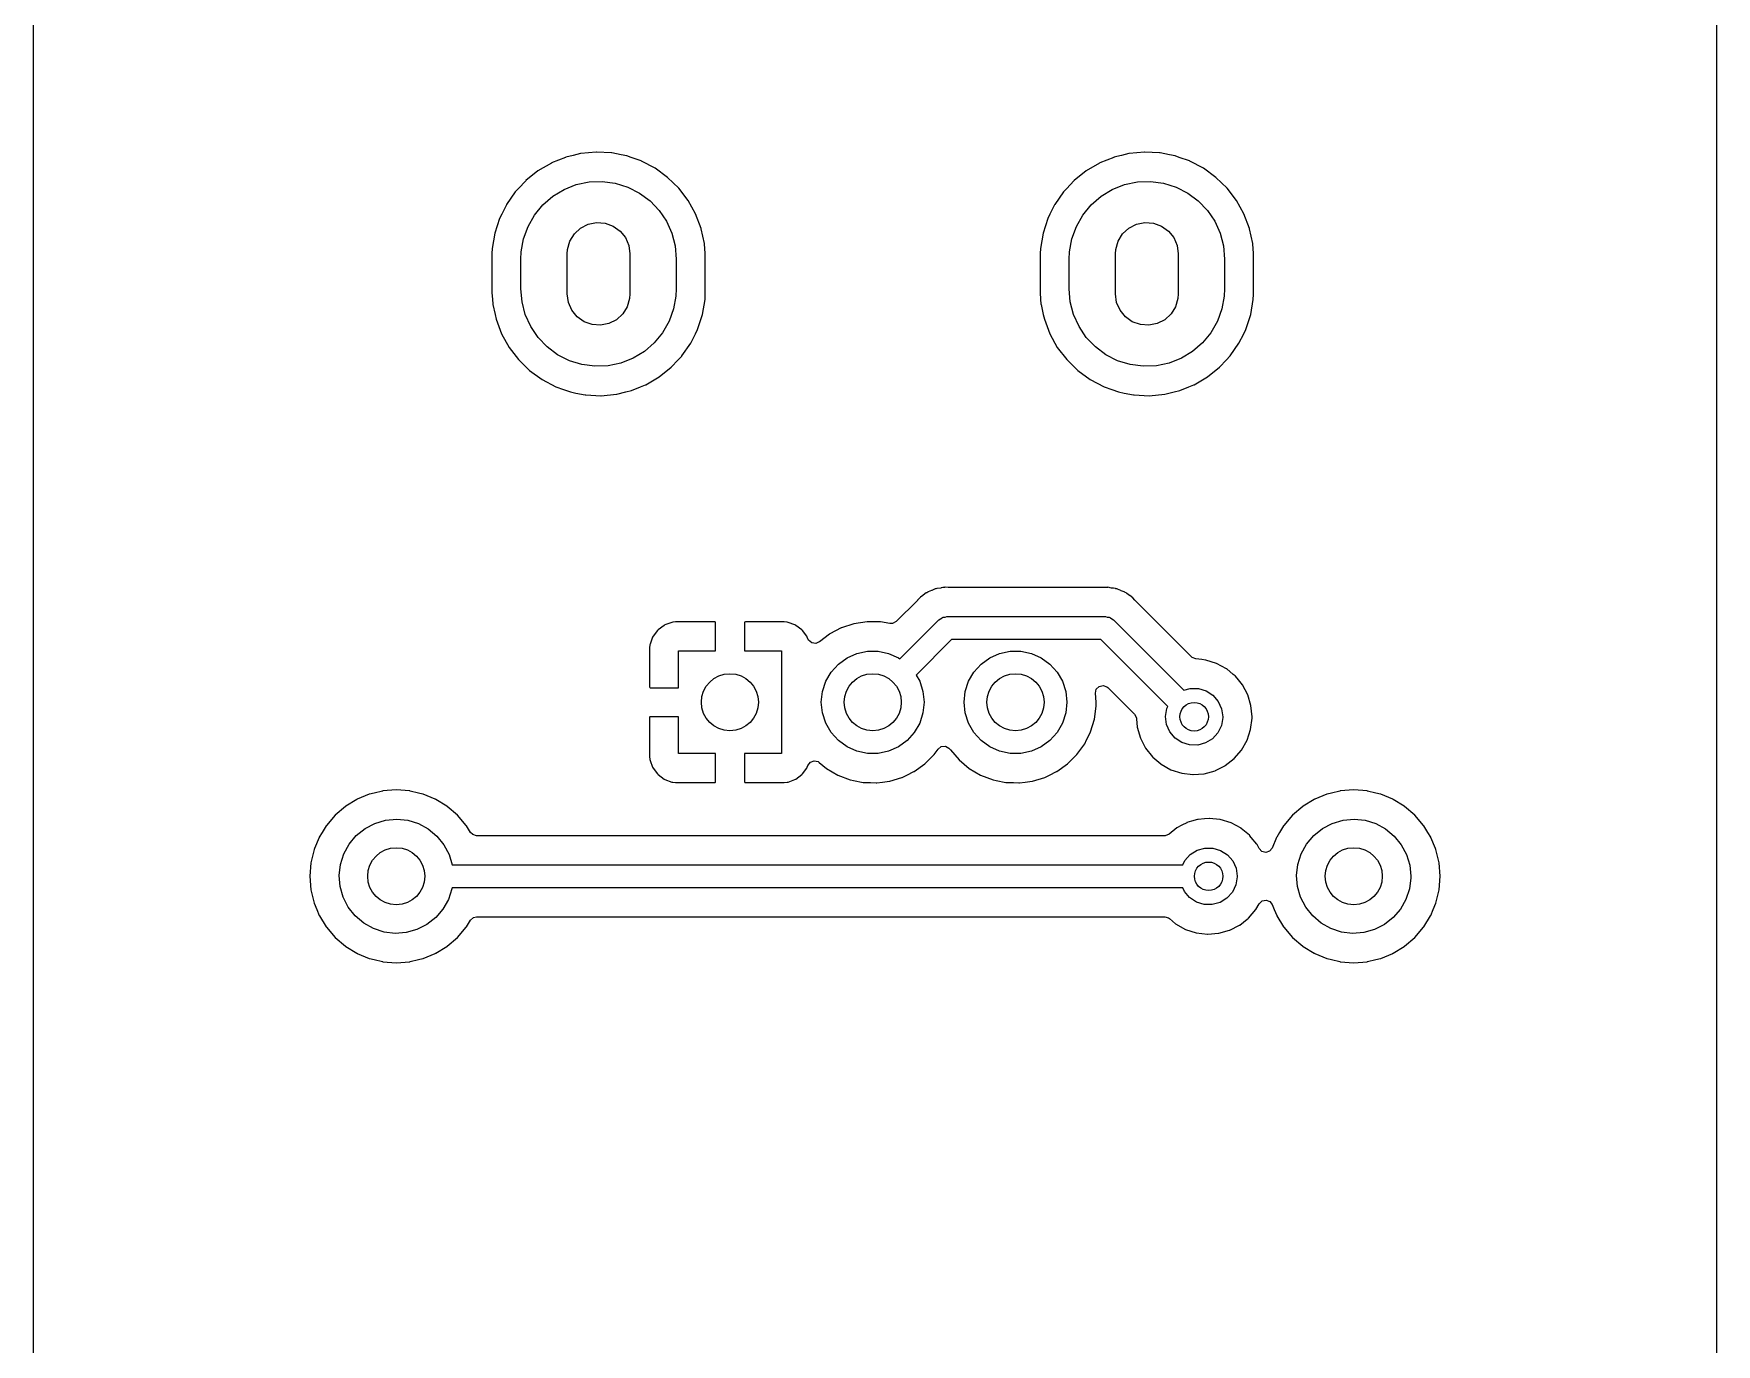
# Model space of a CAD drawing. Extents: x 87 to 116, y -228 to -39.
# Drawn here: x 86.87 to 116.33, y -178.88 to -155.93 of the extents above; entities that cross this region are included whole.
import ezdxf

# ---------------------------------------------------------------- set-up
doc = ezdxf.new("R2010")
doc.units = 0
doc.layers.add('BLACK', color=7, linetype='CONTINUOUS')

msp = doc.modelspace()

# ---------------------------------------------------------------- linework, layer by layer
at = {"layer": 'BLACK', "linetype": 'CONTINUOUS'}
for p, q in [((86.8685, -227.965), (86.8685, -38.7345)), ((116.331, -38.7345), (116.331, -227.965)), ((95.9328, -158.199), (95.6988, -158.336)), ((95.9371, -158.197), (95.9328, -158.199)), ((96.1799, -158.099), (95.9371, -158.197)), ((96.1842, -158.097), (96.1799, -158.099)), ((96.1799, -158.099), (96.1799, -158.099)), ((96.3131, -158.066), (96.1842, -158.097)), ((96.4431, -158.034), (96.3131, -158.066)), ((96.4476, -158.033), (96.4431, -158.034)), ((96.4431, -158.034), (96.4431, -158.034)), ((96.7175, -158.007), (96.4476, -158.033)), ((96.7221, -158.007), (96.7175, -158.007)), ((96.9838, -158.02), (96.7221, -158.007)), ((96.7221, -158.007), (96.7221, -158.007)), ((96.9883, -158.02), (96.9838, -158.02)), ((96.9838, -158.02), (96.9838, -158.02)), ((96.9928, -158.021), (96.9883, -158.02)), ((97.1563, -158.054), (96.9928, -158.021)), ((96.9928, -158.021), (96.9928, -158.021)), ((97.2544, -158.073), (97.1563, -158.054)), ((97.328, -158.099), (97.2544, -158.073)), ((97.5057, -158.162), (97.328, -158.099)), ((97.5058, -158.162), (97.5057, -158.162)), ((97.5101, -158.163), (97.5058, -158.162)), ((97.75, -158.289), (97.5101, -158.163)), ((105.533, -158.199), (105.299, -158.336)), ((105.537, -158.197), (105.533, -158.199)), ((105.78, -158.099), (105.537, -158.197)), ((105.784, -158.097), (105.78, -158.099)), ((105.78, -158.099), (105.78, -158.099)), ((105.913, -158.066), (105.784, -158.097)), ((106.043, -158.034), (105.913, -158.066)), ((106.048, -158.033), (106.043, -158.034)), ((106.043, -158.034), (106.043, -158.034)), ((106.317, -158.007), (106.048, -158.033)), ((106.322, -158.007), (106.317, -158.007)), ((106.584, -158.02), (106.322, -158.007)), ((106.322, -158.007), (106.322, -158.007)), ((106.588, -158.02), (106.584, -158.02)), ((106.584, -158.02), (106.584, -158.02)), ((106.593, -158.021), (106.588, -158.02)), ((106.756, -158.054), (106.593, -158.021)), ((106.593, -158.021), (106.593, -158.021)), ((106.854, -158.073), (106.756, -158.054)), ((106.928, -158.099), (106.854, -158.073)), ((107.106, -158.162), (106.928, -158.099)), ((107.11, -158.163), (107.106, -158.162)), ((107.106, -158.162), (107.106, -158.162)), ((107.35, -158.289), (107.11, -158.163)), ((95.4871, -158.505), (95.4839, -158.509)), ((95.6988, -158.336), (95.4871, -158.505)), ((97.9693, -158.449), (97.75, -158.289)), ((98.1632, -158.639), (97.9693, -158.449)), ((105.087, -158.505), (105.084, -158.509)), ((105.299, -158.336), (105.087, -158.505)), ((107.569, -158.449), (107.35, -158.289)), ((107.763, -158.639), (107.569, -158.449)), ((95.302, -158.704), (95.1474, -158.926)), ((95.3592, -158.642), (95.302, -158.704)), ((95.4839, -158.509), (95.3592, -158.642)), ((95.785, -158.932), (95.9587, -158.781)), ((95.9587, -158.781), (96.1553, -158.662)), ((96.1553, -158.662), (96.3692, -158.577)), ((96.3692, -158.577), (96.5943, -158.53)), ((96.5943, -158.53), (96.8241, -158.522)), ((96.8241, -158.522), (97.052, -158.552)), ((97.052, -158.552), (97.2717, -158.62)), ((97.2717, -158.62), (97.4767, -158.724)), ((97.4767, -158.724), (97.6612, -158.861)), ((98.3277, -158.854), (98.1632, -158.639)), ((104.902, -158.704), (104.747, -158.926)), ((104.959, -158.642), (104.902, -158.704)), ((105.084, -158.509), (104.959, -158.642)), ((105.385, -158.932), (105.559, -158.781)), ((105.559, -158.781), (105.755, -158.662)), ((105.755, -158.662), (105.969, -158.577)), ((105.969, -158.577), (106.194, -158.53)), ((106.194, -158.53), (106.424, -158.522)), ((106.424, -158.522), (106.652, -158.552)), ((106.652, -158.552), (106.872, -158.62)), ((106.872, -158.62), (107.077, -158.724)), ((107.077, -158.724), (107.261, -158.861)), ((107.928, -158.854), (107.763, -158.639)), ((95.0633, -159.095), (95.0266, -159.169)), ((95.1454, -158.93), (95.0633, -159.095)), ((95.1474, -158.926), (95.1454, -158.93)), ((95.1454, -158.93), (95.1454, -158.93)), ((95.6392, -159.11), (95.785, -158.932)), ((97.6612, -158.861), (97.8199, -159.028)), ((97.8199, -159.028), (97.9483, -159.219)), ((98.4593, -159.091), (98.3277, -158.854)), ((98.5554, -159.345), (98.4593, -159.091)), ((104.663, -159.095), (104.627, -159.169)), ((104.745, -158.93), (104.663, -159.095)), ((104.747, -158.926), (104.745, -158.93)), ((104.745, -158.93), (104.745, -158.93)), ((105.239, -159.11), (105.385, -158.932)), ((107.261, -158.861), (107.42, -159.028)), ((107.42, -159.028), (107.548, -159.219)), ((108.059, -159.091), (107.928, -158.854)), ((108.155, -159.345), (108.059, -159.091)), ((95.0266, -159.169), (94.9422, -159.427)), ((95.447, -159.526), (95.5254, -159.31)), ((95.5254, -159.31), (95.6392, -159.11)), ((96.3362, -159.439), (96.4461, -159.338)), ((96.4461, -159.338), (96.5791, -159.271)), ((96.5791, -159.271), (96.7255, -159.241)), ((96.7255, -159.241), (96.8744, -159.252)), ((96.8744, -159.252), (97.0148, -159.303)), ((97.0148, -159.303), (97.1365, -159.389)), ((97.1365, -159.389), (97.2304, -159.505)), ((97.9483, -159.219), (98.0428, -159.428)), ((98.5564, -159.349), (98.5554, -159.345)), ((98.6129, -159.605), (98.5564, -159.349)), ((98.5564, -159.349), (98.5564, -159.349)), ((104.627, -159.169), (104.542, -159.427)), ((105.047, -159.526), (105.125, -159.31)), ((105.125, -159.31), (105.239, -159.11)), ((105.936, -159.439), (106.046, -159.338)), ((106.046, -159.338), (106.179, -159.271)), ((106.179, -159.271), (106.325, -159.241)), ((106.325, -159.241), (106.474, -159.252)), ((106.474, -159.252), (106.615, -159.303)), ((106.615, -159.303), (106.737, -159.389)), ((106.737, -159.389), (106.83, -159.505)), ((107.548, -159.219), (107.643, -159.428)), ((108.156, -159.349), (108.155, -159.345)), ((108.213, -159.605), (108.156, -159.349)), ((108.156, -159.349), (108.156, -159.349)), ((94.9422, -159.427), (94.8958, -159.694)), ((95.406, -159.752), (95.447, -159.526)), ((96.2159, -159.71), (96.2575, -159.566)), ((96.2575, -159.566), (96.3362, -159.439)), ((97.2304, -159.505), (97.2897, -159.642)), ((97.2897, -159.642), (97.31, -159.79)), ((98.0428, -159.428), (98.1006, -159.651)), ((98.1006, -159.651), (98.12, -159.88)), ((98.6139, -159.61), (98.6129, -159.605)), ((98.6142, -159.614), (98.6139, -159.61)), ((98.6263, -159.781), (98.6142, -159.614)), ((104.542, -159.427), (104.496, -159.694)), ((105.006, -159.752), (105.047, -159.526)), ((105.816, -159.71), (105.858, -159.566)), ((105.858, -159.566), (105.936, -159.439)), ((106.83, -159.505), (106.89, -159.642)), ((106.89, -159.642), (106.91, -159.79)), ((107.643, -159.428), (107.701, -159.651)), ((107.701, -159.651), (107.72, -159.88)), ((108.214, -159.61), (108.213, -159.605)), ((108.214, -159.614), (108.214, -159.61)), ((108.226, -159.781), (108.214, -159.614)), ((94.8958, -159.694), (94.8915, -159.78)), ((94.8915, -159.78), (94.8915, -160.469)), ((95.4, -159.88), (95.406, -159.752)), ((95.4, -160.4), (95.4, -159.88)), ((96.21, -159.79), (96.2159, -159.71)), ((96.21, -160.49), (96.21, -159.79)), ((97.31, -159.79), (97.31, -160.49)), ((98.12, -159.88), (98.12, -160.4)), ((98.6285, -159.811), (98.6263, -159.781)), ((98.6285, -160.5), (98.6285, -159.811)), ((104.496, -159.694), (104.492, -159.78)), ((104.492, -159.78), (104.492, -160.469)), ((105, -159.88), (105.006, -159.752)), ((105, -160.4), (105, -159.88)), ((105.81, -159.79), (105.816, -159.71)), ((105.81, -160.49), (105.81, -159.79)), ((106.91, -159.79), (106.91, -160.49)), ((107.72, -159.88), (107.72, -160.4)), ((108.228, -159.811), (108.226, -159.781)), ((108.228, -160.5), (108.228, -159.811)), ((94.8915, -160.469), (94.8917, -160.471)), ((94.8917, -160.471), (94.8917, -160.471)), ((94.8917, -160.471), (94.8997, -160.582)), ((95.4194, -160.629), (95.4, -160.4)), ((96.2303, -160.638), (96.21, -160.49)), ((97.3041, -160.57), (97.2625, -160.714)), ((97.31, -160.49), (97.3041, -160.57)), ((98.114, -160.528), (98.073, -160.754)), ((98.12, -160.4), (98.114, -160.528)), ((98.6242, -160.586), (98.6285, -160.5)), ((104.492, -160.469), (104.492, -160.471)), ((104.492, -160.471), (104.5, -160.582)), ((104.492, -160.471), (104.492, -160.471)), ((105.019, -160.629), (105, -160.4)), ((105.83, -160.638), (105.81, -160.49)), ((106.904, -160.57), (106.862, -160.714)), ((106.91, -160.49), (106.904, -160.57)), ((107.714, -160.528), (107.673, -160.754)), ((107.72, -160.4), (107.714, -160.528)), ((108.224, -160.586), (108.228, -160.5)), ((94.8997, -160.582), (94.9061, -160.67)), ((94.9061, -160.67), (94.9071, -160.675)), ((94.9071, -160.675), (94.9071, -160.675)), ((94.9071, -160.675), (94.9465, -160.853)), ((94.9465, -160.853), (94.9646, -160.935)), ((95.4772, -160.852), (95.4194, -160.629)), ((95.5717, -161.061), (95.4772, -160.852)), ((96.2895, -160.775), (96.2303, -160.638)), ((96.3835, -160.891), (96.2895, -160.775)), ((97.1838, -160.841), (97.0739, -160.942)), ((97.2625, -160.714), (97.1838, -160.841)), ((98.073, -160.754), (97.9946, -160.97)), ((98.4934, -161.111), (98.5778, -160.853)), ((98.5778, -160.853), (98.6242, -160.586)), ((104.5, -160.582), (104.506, -160.67)), ((104.506, -160.67), (104.507, -160.675)), ((104.507, -160.675), (104.507, -160.675)), ((104.507, -160.675), (104.546, -160.853)), ((104.546, -160.853), (104.565, -160.935)), ((105.077, -160.852), (105.019, -160.629)), ((105.172, -161.061), (105.077, -160.852)), ((105.89, -160.775), (105.83, -160.638)), ((105.983, -160.891), (105.89, -160.775)), ((106.784, -160.841), (106.674, -160.942)), ((106.862, -160.714), (106.784, -160.841)), ((107.673, -160.754), (107.595, -160.97)), ((108.093, -161.111), (108.178, -160.853)), ((108.178, -160.853), (108.224, -160.586)), ((94.9646, -160.935), (95.0607, -161.189)), ((95.7001, -161.252), (95.5717, -161.061)), ((96.5052, -160.977), (96.3835, -160.891)), ((96.6456, -161.028), (96.5052, -160.977)), ((96.7945, -161.039), (96.6456, -161.028)), ((96.9409, -161.009), (96.7945, -161.039)), ((97.0739, -160.942), (96.9409, -161.009)), ((97.9946, -160.97), (97.8808, -161.17)), ((98.4546, -161.189), (98.4913, -161.115)), ((98.4913, -161.115), (98.4934, -161.111)), ((98.4913, -161.115), (98.4913, -161.115)), ((104.565, -160.935), (104.661, -161.189)), ((105.3, -161.252), (105.172, -161.061)), ((106.105, -160.977), (105.983, -160.891)), ((106.246, -161.028), (106.105, -160.977)), ((106.395, -161.039), (106.246, -161.028)), ((106.541, -161.009), (106.395, -161.039)), ((106.674, -160.942), (106.541, -161.009)), ((107.595, -160.97), (107.481, -161.17)), ((108.055, -161.189), (108.091, -161.115)), ((108.091, -161.115), (108.093, -161.111)), ((108.091, -161.115), (108.091, -161.115)), ((95.0607, -161.189), (95.1923, -161.426)), ((95.1923, -161.426), (95.3568, -161.641)), ((95.8588, -161.419), (95.7001, -161.252)), ((96.0433, -161.556), (95.8588, -161.419)), ((97.735, -161.348), (97.5613, -161.499)), ((97.8808, -161.17), (97.735, -161.348)), ((98.218, -161.576), (98.3726, -161.354)), ((98.3726, -161.354), (98.4546, -161.189)), ((104.661, -161.189), (104.792, -161.426)), ((104.792, -161.426), (104.957, -161.641)), ((105.459, -161.419), (105.3, -161.252)), ((105.643, -161.556), (105.459, -161.419)), ((107.335, -161.348), (107.161, -161.499)), ((107.481, -161.17), (107.335, -161.348)), ((107.818, -161.576), (107.973, -161.354)), ((107.973, -161.354), (108.055, -161.189)), ((95.3568, -161.641), (95.5507, -161.831)), ((96.2483, -161.66), (96.0433, -161.556)), ((96.468, -161.728), (96.2483, -161.66)), ((96.6959, -161.758), (96.468, -161.728)), ((97.1508, -161.703), (96.9257, -161.75)), ((97.3647, -161.618), (97.1508, -161.703)), ((97.5613, -161.499), (97.3647, -161.618)), ((98.0329, -161.775), (98.1544, -161.645)), ((98.1544, -161.645), (98.2149, -161.58)), ((98.2149, -161.58), (98.218, -161.576)), ((98.2149, -161.58), (98.2149, -161.58)), ((104.957, -161.641), (105.151, -161.831)), ((105.848, -161.66), (105.643, -161.556)), ((106.068, -161.728), (105.848, -161.66)), ((106.296, -161.758), (106.068, -161.728)), ((106.751, -161.703), (106.526, -161.75)), ((106.965, -161.618), (106.751, -161.703)), ((107.161, -161.499), (106.965, -161.618)), ((107.633, -161.775), (107.754, -161.645)), ((107.754, -161.645), (107.815, -161.58)), ((107.815, -161.58), (107.818, -161.576)), ((107.815, -161.58), (107.815, -161.58)), ((95.5507, -161.831), (95.77, -161.991)), ((95.77, -161.991), (96.0099, -162.117)), ((96.9257, -161.75), (96.6959, -161.758)), ((97.5872, -162.081), (97.8212, -161.944)), ((97.8212, -161.944), (98.0329, -161.775)), ((105.151, -161.831), (105.37, -161.991)), ((105.37, -161.991), (105.61, -162.117)), ((106.526, -161.75), (106.296, -161.758)), ((107.187, -162.081), (107.421, -161.944)), ((107.421, -161.944), (107.633, -161.775)), ((96.0099, -162.117), (96.0142, -162.118)), ((96.0142, -162.118), (96.0143, -162.118)), ((96.0143, -162.118), (96.1471, -162.165)), ((96.1471, -162.165), (96.2656, -162.207)), ((96.2656, -162.207), (96.3637, -162.226)), ((96.3637, -162.226), (96.5272, -162.259)), ((96.5272, -162.259), (96.5272, -162.259)), ((96.5272, -162.259), (96.5317, -162.26)), ((96.5317, -162.26), (96.5362, -162.26)), ((96.5362, -162.26), (96.5362, -162.26)), ((96.5362, -162.26), (96.7979, -162.273)), ((96.7979, -162.273), (96.7979, -162.273)), ((96.7979, -162.273), (96.8025, -162.273)), ((96.8025, -162.273), (97.0724, -162.247)), ((97.0724, -162.247), (97.0769, -162.246)), ((97.0769, -162.246), (97.2366, -162.207)), ((97.0769, -162.246), (97.0769, -162.246)), ((97.2366, -162.207), (97.3358, -162.183)), ((97.3358, -162.183), (97.495, -162.118)), ((97.495, -162.118), (97.5829, -162.083)), ((97.5829, -162.083), (97.5872, -162.081)), ((97.5829, -162.083), (97.5829, -162.083)), ((105.61, -162.117), (105.614, -162.118)), ((105.614, -162.118), (105.614, -162.118)), ((105.614, -162.118), (105.747, -162.165)), ((105.747, -162.165), (105.866, -162.207)), ((105.866, -162.207), (105.964, -162.226)), ((105.964, -162.226), (106.127, -162.259)), ((106.127, -162.259), (106.127, -162.259)), ((106.127, -162.259), (106.132, -162.26)), ((106.132, -162.26), (106.136, -162.26)), ((106.136, -162.26), (106.136, -162.26)), ((106.136, -162.26), (106.398, -162.273)), ((106.398, -162.273), (106.398, -162.273)), ((106.398, -162.273), (106.403, -162.273)), ((106.403, -162.273), (106.672, -162.247)), ((106.672, -162.247), (106.677, -162.246)), ((106.677, -162.246), (106.837, -162.207)), ((106.677, -162.246), (106.677, -162.246)), ((106.837, -162.207), (106.936, -162.183)), ((106.936, -162.183), (107.095, -162.118)), ((107.095, -162.118), (107.183, -162.083)), ((107.183, -162.083), (107.187, -162.081)), ((107.183, -162.083), (107.183, -162.083)), ((102.341, -165.857), (101.97, -166.228)), ((102.346, -165.852), (102.341, -165.857)), ((102.382, -165.811), (102.346, -165.852)), ((102.388, -165.805), (102.382, -165.811)), ((102.382, -165.811), (102.382, -165.811)), ((102.394, -165.801), (102.388, -165.805)), ((102.44, -165.769), (102.394, -165.801)), ((102.394, -165.801), (102.394, -165.801)), ((102.446, -165.765), (102.44, -165.769)), ((102.496, -165.726), (102.446, -165.765)), ((102.503, -165.723), (102.496, -165.726)), ((102.505, -165.722), (102.503, -165.723)), ((102.52, -165.714), (102.505, -165.722)), ((102.523, -165.712), (102.52, -165.714)), ((102.529, -165.708), (102.523, -165.712)), ((102.589, -165.685), (102.529, -165.708)), ((102.595, -165.683), (102.589, -165.685)), ((102.641, -165.663), (102.595, -165.683)), ((102.653, -165.657), (102.641, -165.663)), ((102.661, -165.656), (102.653, -165.657)), ((102.663, -165.655), (102.661, -165.656)), ((102.68, -165.651), (102.663, -165.655)), ((102.682, -165.65), (102.68, -165.651)), ((102.689, -165.647), (102.682, -165.65)), ((102.753, -165.64), (102.689, -165.647)), ((102.759, -165.639), (102.753, -165.64)), ((102.788, -165.634), (102.759, -165.639)), ((102.815, -165.629), (102.788, -165.634)), ((102.822, -165.628), (102.815, -165.629)), ((102.815, -165.629), (102.815, -165.629)), ((102.83, -165.628), (102.822, -165.628)), ((102.88, -165.632), (102.83, -165.628)), ((102.83, -165.628), (102.83, -165.628)), ((102.888, -165.632), (102.88, -165.632)), ((105.61, -165.632), (102.888, -165.632)), ((105.617, -165.632), (105.61, -165.632)), ((105.672, -165.629), (105.617, -165.632)), ((105.679, -165.628), (105.672, -165.629)), ((105.672, -165.629), (105.672, -165.629)), ((105.742, -165.64), (105.679, -165.628)), ((105.749, -165.641), (105.742, -165.64)), ((105.775, -165.644), (105.749, -165.641)), ((105.804, -165.648), (105.775, -165.644)), ((105.812, -165.649), (105.804, -165.648)), ((105.804, -165.648), (105.804, -165.648)), ((105.819, -165.652), (105.812, -165.649)), ((105.822, -165.653), (105.819, -165.652)), ((105.838, -165.657), (105.822, -165.653)), ((105.84, -165.658), (105.838, -165.657)), ((105.848, -165.659), (105.84, -165.658)), ((105.906, -165.686), (105.848, -165.659)), ((105.912, -165.688), (105.906, -165.686)), ((105.965, -165.709), (105.912, -165.688)), ((105.972, -165.711), (105.965, -165.709)), ((105.965, -165.709), (105.965, -165.709)), ((105.978, -165.716), (105.972, -165.711)), ((105.98, -165.717), (105.978, -165.716)), ((105.995, -165.726), (105.98, -165.717)), ((105.997, -165.727), (105.995, -165.726)), ((106.004, -165.73), (105.997, -165.727)), ((106.01, -165.735), (106.004, -165.73)), ((106.054, -165.769), (106.01, -165.735)), ((106.06, -165.773), (106.054, -165.769)), ((106.112, -165.81), (106.06, -165.773)), ((106.148, -165.852), (106.112, -165.81)), ((106.15, -165.854), (106.148, -165.852)), ((106.156, -165.86), (106.15, -165.854)), ((107.143, -166.847), (106.156, -165.86)), ((102.747, -166.181), (102.773, -166.16)), ((102.773, -166.16), (102.784, -166.158)), ((102.784, -166.158), (102.794, -166.152)), ((102.794, -166.152), (102.827, -166.148)), ((102.827, -166.148), (102.86, -166.14)), ((102.86, -166.14), (105.635, -166.14)), ((105.635, -166.14), (105.667, -166.148)), ((105.667, -166.148), (105.701, -166.152)), ((105.701, -166.152), (105.71, -166.158)), ((105.71, -166.158), (105.722, -166.16)), ((105.722, -166.16), (105.748, -166.181)), ((97.7917, -166.384), (97.7152, -166.486)), ((97.8043, -166.372), (97.7917, -166.384)), ((97.9064, -166.295), (97.8043, -166.372)), ((97.9219, -166.287), (97.9064, -166.295)), ((98.0424, -166.242), (97.9219, -166.287)), ((98.0576, -166.238), (98.0424, -166.242)), ((98.1085, -166.232), (98.0576, -166.238)), ((98.1153, -166.232), (98.1085, -166.232)), ((98.7925, -166.232), (98.1153, -166.232)), ((98.8001, -166.234), (98.7925, -166.232)), ((98.8015, -166.235), (98.8001, -166.234)), ((98.806, -166.25), (98.8015, -166.235)), ((98.806, -166.74), (98.806, -166.25)), ((99.3157, -166.238), (99.314, -166.246)), ((99.314, -166.246), (99.314, -166.74)), ((99.3169, -166.236), (99.3157, -166.238)), ((99.3321, -166.232), (99.3169, -166.236)), ((100.005, -166.232), (99.3321, -166.232)), ((100.011, -166.232), (100.005, -166.232)), ((100.062, -166.238), (100.011, -166.232)), ((100.078, -166.242), (100.062, -166.238)), ((100.198, -166.287), (100.078, -166.242)), ((100.214, -166.295), (100.198, -166.287)), ((100.316, -166.372), (100.214, -166.295)), ((100.328, -166.384), (100.316, -166.372)), ((100.405, -166.486), (100.328, -166.384)), ((100.803, -166.447), (100.626, -166.58)), ((100.807, -166.444), (100.803, -166.447)), ((100.803, -166.447), (100.803, -166.447)), ((100.811, -166.442), (100.807, -166.444)), ((101.008, -166.339), (100.811, -166.442)), ((101.012, -166.337), (101.008, -166.339)), ((101.008, -166.339), (101.008, -166.339)), ((101.232, -166.265), (101.012, -166.337)), ((101.461, -166.23), (101.232, -166.265)), ((101.467, -166.23), (101.461, -166.23)), ((101.616, -166.232), (101.467, -166.23)), ((101.467, -166.23), (101.467, -166.23)), ((101.693, -166.233), (101.616, -166.232)), ((101.698, -166.234), (101.693, -166.233)), ((101.859, -166.263), (101.698, -166.234)), ((101.698, -166.234), (101.698, -166.234)), ((101.908, -166.262), (101.859, -166.263)), ((101.97, -166.228), (101.908, -166.262)), ((102.037, -166.88), (102.718, -166.199)), ((102.718, -166.199), (102.747, -166.181)), ((105.748, -166.181), (105.776, -166.199)), ((105.776, -166.199), (107.008, -167.431)), ((97.6524, -166.689), (97.652, -166.695)), ((97.652, -166.695), (97.652, -167.368)), ((97.6579, -166.638), (97.6524, -166.689)), ((97.6615, -166.622), (97.6579, -166.638)), ((97.7067, -166.502), (97.6615, -166.622)), ((97.7152, -166.486), (97.7067, -166.502)), ((98.16, -167.386), (98.16, -166.74)), ((98.16, -166.74), (98.806, -166.74)), ((99.314, -166.74), (99.96, -166.74)), ((99.96, -166.74), (99.96, -168.54)), ((100.413, -166.502), (100.405, -166.486)), ((100.424, -166.53), (100.413, -166.502)), ((100.437, -166.555), (100.424, -166.53)), ((100.491, -166.601), (100.437, -166.555)), ((100.561, -166.61), (100.491, -166.601)), ((100.621, -166.582), (100.561, -166.61)), ((100.622, -166.583), (100.621, -166.582)), ((100.626, -166.58), (100.622, -166.583)), ((101.282, -166.784), (101.466, -166.745)), ((101.466, -166.745), (101.654, -166.745)), ((101.654, -166.745), (101.838, -166.784)), ((102.942, -166.54), (102.319, -167.164)), ((105.552, -166.54), (102.942, -166.54)), ((103.782, -166.784), (103.966, -166.745)), ((103.966, -166.745), (104.154, -166.745)), ((104.154, -166.745), (104.338, -166.784)), ((106.726, -167.714), (105.552, -166.54)), ((100.832, -167.111), (100.958, -166.971)), ((100.958, -166.971), (101.11, -166.861)), ((101.11, -166.861), (101.282, -166.784)), ((101.838, -166.784), (102.01, -166.861)), ((102.01, -166.861), (102.037, -166.88)), ((103.332, -167.111), (103.458, -166.971)), ((103.458, -166.971), (103.61, -166.861)), ((103.61, -166.861), (103.782, -166.784)), ((104.338, -166.784), (104.51, -166.861)), ((104.51, -166.861), (104.662, -166.971)), ((104.662, -166.971), (104.788, -167.111)), ((107.153, -166.856), (107.143, -166.847)), ((107.219, -166.883), (107.153, -166.856)), ((107.322, -166.894), (107.219, -166.883)), ((107.386, -166.901), (107.322, -166.894)), ((107.392, -166.901), (107.386, -166.901)), ((107.386, -166.901), (107.386, -166.901)), ((107.581, -166.96), (107.392, -166.901)), ((107.755, -167.054), (107.581, -166.96)), ((100.68, -167.453), (100.738, -167.274)), ((100.738, -167.274), (100.832, -167.111)), ((102.319, -167.164), (102.382, -167.274)), ((102.382, -167.274), (102.44, -167.453)), ((103.18, -167.453), (103.238, -167.274)), ((103.238, -167.274), (103.332, -167.111)), ((104.788, -167.111), (104.882, -167.274)), ((104.882, -167.274), (104.94, -167.453)), ((105.524, -167.362), (105.594, -167.346)), ((105.594, -167.346), (105.66, -167.37)), ((107.759, -167.058), (107.755, -167.054)), ((107.873, -167.152), (107.759, -167.058)), ((107.759, -167.058), (107.759, -167.058)), ((107.907, -167.18), (107.873, -167.152)), ((107.911, -167.185), (107.907, -167.18)), ((107.962, -167.247), (107.911, -167.185)), ((107.911, -167.185), (107.911, -167.185)), ((108.032, -167.333), (107.962, -167.247)), ((108.125, -167.508), (108.032, -167.333)), ((97.652, -167.368), (97.6565, -167.383)), ((97.6565, -167.383), (97.6579, -167.384)), ((97.6579, -167.384), (97.6655, -167.386)), ((97.6655, -167.386), (98.16, -167.386)), ((100.66, -167.64), (100.68, -167.453)), ((100.68, -167.827), (100.66, -167.64)), ((102.44, -167.453), (102.46, -167.64)), ((102.46, -167.64), (102.44, -167.827)), ((103.16, -167.64), (103.18, -167.453)), ((103.18, -167.827), (103.16, -167.64)), ((104.94, -167.453), (104.96, -167.64)), ((104.96, -167.64), (104.94, -167.827)), ((105.46, -167.482), (105.475, -167.413)), ((105.473, -167.64), (105.46, -167.482)), ((105.473, -167.643), (105.473, -167.64)), ((105.475, -167.413), (105.524, -167.362)), ((105.66, -167.37), (105.675, -167.383)), ((105.675, -167.383), (106.142, -167.85)), ((107.008, -167.431), (107.12, -167.399)), ((107.12, -167.399), (107.262, -167.399)), ((107.262, -167.399), (107.398, -167.44)), ((107.398, -167.44), (107.517, -167.517)), ((107.517, -167.517), (107.609, -167.625)), ((107.609, -167.625), (107.668, -167.754)), ((108.182, -167.697), (108.125, -167.508)), ((97.6537, -167.9), (97.652, -167.908)), ((97.652, -167.908), (97.652, -168.585)), ((97.6549, -167.898), (97.6537, -167.9)), ((97.6701, -167.894), (97.6549, -167.898)), ((98.16, -167.894), (97.6701, -167.894)), ((98.16, -168.54), (98.16, -167.894)), ((100.738, -168.006), (100.68, -167.827)), ((102.44, -167.827), (102.382, -168.006)), ((103.238, -168.006), (103.18, -167.827)), ((104.94, -167.827), (104.882, -168.006)), ((105.441, -167.939), (105.472, -167.709)), ((105.472, -167.697), (105.473, -167.643)), ((105.472, -167.709), (105.472, -167.697)), ((105.473, -167.643), (105.473, -167.643)), ((106.142, -167.85), (106.176, -167.913)), ((106.176, -167.913), (106.179, -167.929)), ((106.179, -167.929), (106.191, -168.077)), ((106.688, -167.888), (106.71, -167.748)), ((106.706, -168.028), (106.688, -167.888)), ((106.71, -167.748), (106.726, -167.714)), ((107.688, -167.906), (107.664, -168.046)), ((107.668, -167.754), (107.688, -167.894)), ((107.688, -167.894), (107.688, -167.906)), ((108.176, -168.119), (108.201, -167.922)), ((108.201, -167.894), (108.182, -167.697)), ((108.201, -167.922), (108.201, -167.894)), ((100.832, -168.169), (100.738, -168.006)), ((100.958, -168.309), (100.832, -168.169)), ((102.288, -168.169), (102.162, -168.309)), ((102.382, -168.006), (102.288, -168.169)), ((103.332, -168.169), (103.238, -168.006)), ((103.458, -168.309), (103.332, -168.169)), ((104.788, -168.169), (104.662, -168.309)), ((104.882, -168.006), (104.788, -168.169)), ((105.305, -168.3), (105.372, -168.165)), ((105.372, -168.165), (105.374, -168.16)), ((105.372, -168.165), (105.372, -168.165)), ((105.374, -168.16), (105.441, -167.939)), ((106.191, -168.077), (106.246, -168.267)), ((106.764, -168.158), (106.706, -168.028)), ((106.855, -168.267), (106.764, -168.158)), ((107.603, -168.174), (107.507, -168.279)), ((107.664, -168.046), (107.603, -168.174)), ((108.114, -168.306), (108.176, -168.119)), ((101.11, -168.419), (100.958, -168.309)), ((101.282, -168.496), (101.11, -168.419)), ((101.466, -168.535), (101.282, -168.496)), ((101.838, -168.496), (101.654, -168.535)), ((102.01, -168.419), (101.838, -168.496)), ((102.162, -168.309), (102.01, -168.419)), ((102.636, -168.556), (102.705, -168.46)), ((102.705, -168.46), (102.761, -168.416)), ((102.761, -168.416), (102.832, -168.41)), ((102.832, -168.41), (102.895, -168.443)), ((102.895, -168.443), (102.915, -168.468)), ((102.915, -168.468), (102.917, -168.47)), ((102.917, -168.47), (102.917, -168.47)), ((102.917, -168.47), (102.92, -168.475)), ((102.92, -168.475), (103.071, -168.65)), ((103.61, -168.419), (103.458, -168.309)), ((103.782, -168.496), (103.61, -168.419)), ((103.966, -168.535), (103.782, -168.496)), ((104.338, -168.496), (104.154, -168.535)), ((104.51, -168.419), (104.338, -168.496)), ((104.662, -168.309), (104.51, -168.419)), ((105.136, -168.556), (105.271, -168.368)), ((105.271, -168.368), (105.305, -168.3)), ((106.246, -168.267), (106.336, -168.443)), ((106.336, -168.443), (106.459, -168.598)), ((106.973, -168.345), (106.855, -168.267)), ((107.108, -168.388), (106.973, -168.345)), ((107.25, -168.39), (107.108, -168.388)), ((107.387, -168.353), (107.25, -168.39)), ((107.507, -168.279), (107.387, -168.353)), ((107.887, -168.628), (108.016, -168.478)), ((108.016, -168.478), (108.114, -168.306)), ((97.652, -168.585), (97.6524, -168.591)), ((97.6524, -168.591), (97.6579, -168.642)), ((97.6579, -168.642), (97.6615, -168.658)), ((97.6615, -168.658), (97.7067, -168.778)), ((97.7067, -168.778), (97.7152, -168.794)), ((97.7152, -168.794), (97.7917, -168.896)), ((98.806, -168.54), (98.16, -168.54)), ((98.806, -169.034), (98.806, -168.54)), ((99.96, -168.54), (99.314, -168.54)), ((99.314, -168.54), (99.314, -169.03)), ((100.328, -168.896), (100.405, -168.794)), ((100.405, -168.794), (100.413, -168.778)), ((100.413, -168.778), (100.425, -168.746)), ((100.425, -168.746), (100.468, -168.689)), ((100.468, -168.689), (100.534, -168.665)), ((100.534, -168.665), (100.604, -168.68)), ((100.604, -168.68), (100.624, -168.693)), ((100.624, -168.693), (100.749, -168.798)), ((100.749, -168.798), (100.949, -168.915)), ((101.654, -168.535), (101.466, -168.535)), ((102.284, -168.854), (102.472, -168.719)), ((102.472, -168.719), (102.636, -168.556)), ((103.071, -168.65), (103.249, -168.798)), ((103.249, -168.798), (103.449, -168.915)), ((104.154, -168.535), (103.966, -168.535)), ((104.784, -168.854), (104.972, -168.719)), ((104.972, -168.719), (105.136, -168.556)), ((106.459, -168.598), (106.464, -168.602)), ((106.464, -168.602), (106.464, -168.602)), ((106.464, -168.602), (106.602, -168.719)), ((106.602, -168.719), (106.61, -168.726)), ((106.61, -168.726), (106.782, -168.823)), ((107.56, -168.836), (107.725, -168.752)), ((107.725, -168.752), (107.731, -168.75)), ((107.725, -168.752), (107.725, -168.752)), ((107.731, -168.75), (107.887, -168.628)), ((97.7917, -168.896), (97.8043, -168.908)), ((97.8043, -168.908), (97.9064, -168.985)), ((97.9064, -168.985), (97.9219, -168.993)), ((97.9219, -168.993), (98.0424, -169.038)), ((98.0424, -169.038), (98.0576, -169.042)), ((98.0576, -169.042), (98.1085, -169.048)), ((98.1085, -169.048), (98.1153, -169.048)), ((98.1153, -169.048), (98.7879, -169.048)), ((98.7879, -169.048), (98.8031, -169.044)), ((98.8031, -169.044), (98.8043, -169.042)), ((98.8043, -169.042), (98.806, -169.034)), ((99.314, -169.03), (99.3185, -169.045)), ((99.3185, -169.045), (99.3199, -169.046)), ((99.3199, -169.046), (99.3275, -169.048)), ((99.3275, -169.048), (100.005, -169.048)), ((100.005, -169.048), (100.011, -169.048)), ((100.011, -169.048), (100.062, -169.042)), ((100.062, -169.042), (100.078, -169.038)), ((100.078, -169.038), (100.198, -168.993)), ((100.198, -168.993), (100.214, -168.985)), ((100.214, -168.985), (100.316, -168.908)), ((100.316, -168.908), (100.328, -168.896)), ((100.949, -168.915), (101.166, -168.997)), ((101.166, -168.997), (101.171, -168.998)), ((101.171, -168.998), (101.171, -168.998)), ((101.171, -168.998), (101.224, -169.009)), ((101.224, -169.009), (101.393, -169.043)), ((101.393, -169.043), (101.523, -169.048)), ((101.523, -169.048), (101.619, -169.052)), ((101.619, -169.052), (101.619, -169.052)), ((101.619, -169.052), (101.624, -169.052)), ((101.624, -169.052), (101.629, -169.051)), ((101.629, -169.051), (101.729, -169.038)), ((101.629, -169.051), (101.629, -169.051)), ((101.729, -169.038), (101.854, -169.022)), ((101.854, -169.022), (101.859, -169.021)), ((101.859, -169.021), (102.071, -168.957)), ((101.859, -169.021), (101.859, -169.021)), ((102.071, -168.957), (102.076, -168.956)), ((102.076, -168.956), (102.156, -168.916)), ((102.156, -168.916), (102.279, -168.856)), ((102.279, -168.856), (102.284, -168.854)), ((102.279, -168.856), (102.279, -168.856)), ((103.449, -168.915), (103.666, -168.997)), ((103.666, -168.997), (103.671, -168.998)), ((103.671, -168.998), (103.671, -168.998)), ((103.671, -168.998), (103.724, -169.009)), ((103.724, -169.009), (103.893, -169.043)), ((103.893, -169.043), (104.023, -169.048)), ((104.023, -169.048), (104.119, -169.052)), ((104.119, -169.052), (104.119, -169.052)), ((104.119, -169.052), (104.124, -169.052)), ((104.124, -169.052), (104.129, -169.051)), ((104.129, -169.051), (104.229, -169.038)), ((104.129, -169.051), (104.129, -169.051)), ((104.229, -169.038), (104.354, -169.022)), ((104.354, -169.022), (104.359, -169.021)), ((104.359, -169.021), (104.571, -168.957)), ((104.359, -169.021), (104.359, -169.021)), ((104.571, -168.957), (104.576, -168.956)), ((104.576, -168.956), (104.656, -168.916)), ((104.656, -168.916), (104.779, -168.856)), ((104.779, -168.856), (104.784, -168.854)), ((104.779, -168.856), (104.779, -168.856)), ((106.782, -168.823), (106.97, -168.884)), ((106.97, -168.884), (107.167, -168.907)), ((107.167, -168.907), (107.173, -168.907)), ((107.173, -168.907), (107.358, -168.892)), ((107.173, -168.907), (107.173, -168.907)), ((107.358, -168.892), (107.358, -168.892)), ((107.358, -168.892), (107.364, -168.892)), ((107.364, -168.892), (107.554, -168.839)), ((107.554, -168.839), (107.56, -168.836)), ((107.56, -168.836), (107.56, -168.836)), ((92.5268, -169.342), (92.3328, -169.461)), ((92.531, -169.34), (92.5268, -169.342)), ((92.5356, -169.338), (92.531, -169.34)), ((92.7458, -169.251), (92.5356, -169.338)), ((92.5356, -169.338), (92.5356, -169.338)), ((92.7504, -169.249), (92.7458, -169.251)), ((92.7458, -169.251), (92.7458, -169.251)), ((92.8306, -169.23), (92.7504, -169.249)), ((92.9765, -169.195), (92.8306, -169.23)), ((92.9813, -169.193), (92.9765, -169.195)), ((92.9765, -169.195), (92.9765, -169.195)), ((93.218, -169.175), (92.9813, -169.193)), ((93.4547, -169.193), (93.218, -169.175)), ((93.4595, -169.195), (93.4547, -169.193)), ((93.6054, -169.23), (93.4595, -169.195)), ((93.4595, -169.195), (93.4595, -169.195)), ((93.6856, -169.249), (93.6054, -169.23)), ((93.6902, -169.251), (93.6856, -169.249)), ((93.9004, -169.338), (93.6902, -169.251)), ((93.6902, -169.251), (93.6902, -169.251)), ((93.905, -169.34), (93.9004, -169.338)), ((93.9004, -169.338), (93.9004, -169.338)), ((93.9092, -169.342), (93.905, -169.34)), ((94.1032, -169.461), (93.9092, -169.342)), ((109.291, -169.342), (109.097, -169.461)), ((109.295, -169.34), (109.291, -169.342)), ((109.3, -169.338), (109.295, -169.34)), ((109.51, -169.251), (109.3, -169.338)), ((109.3, -169.338), (109.3, -169.338)), ((109.514, -169.249), (109.51, -169.251)), ((109.51, -169.251), (109.51, -169.251)), ((109.595, -169.23), (109.514, -169.249)), ((109.74, -169.195), (109.595, -169.23)), ((109.745, -169.193), (109.74, -169.195)), ((109.74, -169.195), (109.74, -169.195)), ((109.982, -169.175), (109.745, -169.193)), ((110.219, -169.193), (109.982, -169.175)), ((110.224, -169.195), (110.219, -169.193)), ((110.369, -169.23), (110.224, -169.195)), ((110.224, -169.195), (110.224, -169.195)), ((110.45, -169.249), (110.369, -169.23)), ((110.454, -169.251), (110.45, -169.249)), ((110.664, -169.338), (110.454, -169.251)), ((110.454, -169.251), (110.454, -169.251)), ((110.669, -169.34), (110.664, -169.338)), ((110.664, -169.338), (110.664, -169.338)), ((110.673, -169.342), (110.669, -169.34)), ((110.867, -169.461), (110.673, -169.342)), ((92.148, -169.618), (91.9938, -169.799)), ((92.3286, -169.464), (92.148, -169.618)), ((92.3328, -169.461), (92.3286, -169.464)), ((92.3328, -169.461), (92.3328, -169.461)), ((93.0306, -169.706), (93.225, -169.688)), ((93.225, -169.688), (93.4191, -169.708)), ((94.1074, -169.464), (94.1032, -169.461)), ((94.1032, -169.461), (94.1032, -169.461)), ((94.288, -169.618), (94.1074, -169.464)), ((94.4422, -169.799), (94.288, -169.618)), ((107.246, -169.694), (107.141, -169.725)), ((107.252, -169.693), (107.246, -169.694)), ((107.246, -169.694), (107.246, -169.694)), ((107.258, -169.692), (107.252, -169.693)), ((107.367, -169.682), (107.258, -169.692)), ((107.258, -169.692), (107.258, -169.692)), ((107.449, -169.675), (107.367, -169.682)), ((107.455, -169.675), (107.449, -169.675)), ((107.64, -169.695), (107.455, -169.675)), ((107.455, -169.675), (107.455, -169.675)), ((107.646, -169.695), (107.64, -169.695)), ((107.64, -169.695), (107.64, -169.695)), ((107.835, -169.754), (107.646, -169.695)), ((108.912, -169.618), (108.758, -169.799)), ((109.093, -169.464), (108.912, -169.618)), ((109.097, -169.461), (109.093, -169.464)), ((109.097, -169.461), (109.097, -169.461)), ((109.795, -169.706), (109.989, -169.688)), ((109.989, -169.688), (110.183, -169.708)), ((110.871, -169.464), (110.867, -169.461)), ((110.867, -169.461), (110.867, -169.461)), ((111.052, -169.618), (110.871, -169.464)), ((111.206, -169.799), (111.052, -169.618)), ((91.9198, -169.919), (91.8698, -170.001)), ((91.9912, -169.803), (91.9198, -169.919)), ((91.9938, -169.799), (91.9912, -169.803)), ((91.9912, -169.803), (91.9912, -169.803)), ((92.3929, -170.123), (92.5183, -169.974)), ((92.5183, -169.974), (92.6704, -169.851)), ((92.6704, -169.851), (92.8434, -169.761)), ((92.8434, -169.761), (93.0306, -169.706)), ((93.4191, -169.708), (93.6055, -169.766)), ((93.6055, -169.766), (93.7772, -169.859)), ((93.7772, -169.859), (93.9276, -169.983)), ((93.9276, -169.983), (94.0509, -170.135)), ((94.4448, -169.803), (94.4422, -169.799)), ((94.5162, -169.919), (94.4448, -169.803)), ((94.4448, -169.803), (94.4448, -169.803)), ((94.5555, -169.959), (94.5162, -169.919)), ((94.6236, -169.98), (94.5555, -169.959)), ((106.669, -169.98), (94.6236, -169.98)), ((106.683, -169.979), (106.669, -169.98)), ((106.748, -169.952), (106.683, -169.979)), ((106.887, -169.84), (106.748, -169.952)), ((106.974, -169.795), (106.887, -169.84)), ((107.057, -169.751), (106.974, -169.795)), ((107.062, -169.748), (107.057, -169.751)), ((107.057, -169.751), (107.057, -169.751)), ((107.141, -169.725), (107.062, -169.748)), ((108.009, -169.848), (107.835, -169.754)), ((108.013, -169.852), (108.009, -169.848)), ((108.156, -169.97), (108.013, -169.852)), ((108.013, -169.852), (108.013, -169.852)), ((108.161, -169.974), (108.156, -169.97)), ((108.165, -169.979), (108.161, -169.974)), ((108.187, -170.006), (108.165, -169.979)), ((108.165, -169.979), (108.165, -169.979)), ((108.684, -169.919), (108.634, -170.001)), ((108.755, -169.803), (108.684, -169.919)), ((108.758, -169.799), (108.755, -169.803)), ((108.755, -169.803), (108.755, -169.803)), ((109.157, -170.123), (109.282, -169.974)), ((109.282, -169.974), (109.434, -169.851)), ((109.434, -169.851), (109.607, -169.761)), ((109.607, -169.761), (109.795, -169.706)), ((110.183, -169.708), (110.37, -169.766)), ((110.37, -169.766), (110.541, -169.859)), ((110.541, -169.859), (110.692, -169.983)), ((110.692, -169.983), (110.815, -170.135)), ((111.209, -169.803), (111.206, -169.799)), ((111.28, -169.919), (111.209, -169.803)), ((111.209, -169.803), (111.209, -169.803)), ((111.33, -170.001), (111.28, -169.919)), ((91.7789, -170.22), (91.7235, -170.451)), ((91.7858, -170.204), (91.7789, -170.22)), ((91.8679, -170.006), (91.7858, -170.204)), ((91.8698, -170.001), (91.8679, -170.006)), ((91.8679, -170.006), (91.8679, -170.006)), ((92.2989, -170.294), (92.3929, -170.123)), ((94.0509, -170.135), (94.1425, -170.307)), ((107.118, -170.307), (107.238, -170.232)), ((107.238, -170.232), (107.374, -170.193)), ((107.374, -170.193), (107.516, -170.193)), ((107.516, -170.193), (107.652, -170.234)), ((107.652, -170.234), (107.771, -170.311)), ((108.286, -170.127), (108.187, -170.006)), ((108.289, -170.133), (108.286, -170.127)), ((108.327, -170.204), (108.289, -170.133)), ((108.374, -170.253), (108.327, -170.204)), ((108.442, -170.27), (108.374, -170.253)), ((108.51, -170.248), (108.442, -170.27)), ((108.554, -170.193), (108.51, -170.248)), ((108.632, -170.006), (108.554, -170.193)), ((108.634, -170.001), (108.632, -170.006)), ((108.632, -170.006), (108.632, -170.006)), ((109.063, -170.294), (109.157, -170.123)), ((110.815, -170.135), (110.907, -170.307)), ((111.332, -170.006), (111.33, -170.001)), ((111.414, -170.204), (111.332, -170.006)), ((111.332, -170.006), (111.332, -170.006)), ((111.421, -170.22), (111.414, -170.204)), ((111.477, -170.451), (111.421, -170.22)), ((91.7235, -170.451), (91.7048, -170.688)), ((92.2181, -170.674), (92.2399, -170.48)), ((92.2399, -170.48), (92.2989, -170.294)), ((94.1425, -170.307), (94.1972, -170.488)), ((94.1972, -170.488), (106.989, -170.488)), ((106.989, -170.488), (107.024, -170.413)), ((107.024, -170.413), (107.118, -170.307)), ((107.771, -170.311), (107.863, -170.419)), ((107.863, -170.419), (107.922, -170.548)), ((107.922, -170.548), (107.942, -170.688)), ((108.982, -170.674), (109.004, -170.48)), ((109.004, -170.48), (109.063, -170.294)), ((110.907, -170.307), (110.963, -170.494)), ((110.963, -170.494), (110.982, -170.688)), ((111.495, -170.688), (111.477, -170.451)), ((91.7048, -170.688), (91.7235, -170.925)), ((92.2344, -170.869), (92.2181, -170.674)), ((92.2882, -171.056), (92.2344, -170.869)), ((107.918, -170.84), (107.857, -170.968)), ((107.942, -170.7), (107.918, -170.84)), ((107.942, -170.688), (107.942, -170.7)), ((108.998, -170.869), (108.982, -170.674)), ((109.052, -171.056), (108.998, -170.869)), ((110.982, -170.716), (110.957, -170.91)), ((110.982, -170.688), (110.982, -170.716)), ((111.477, -170.925), (111.495, -170.688)), ((91.7235, -170.925), (91.7789, -171.156)), ((91.7789, -171.156), (91.7808, -171.16)), ((91.7808, -171.16), (91.7808, -171.16)), ((91.7808, -171.16), (91.8272, -171.272)), ((92.3774, -171.23), (92.2882, -171.056)), ((94.1315, -171.095), (94.0351, -171.264)), ((94.1931, -170.91), (94.1315, -171.095)), ((94.1959, -170.888), (94.1931, -170.91)), ((106.989, -170.888), (94.1959, -170.888)), ((107.018, -170.952), (106.989, -170.888)), ((107.109, -171.061), (107.018, -170.952)), ((107.227, -171.139), (107.109, -171.061)), ((107.362, -171.182), (107.227, -171.139)), ((107.641, -171.147), (107.504, -171.184)), ((107.761, -171.073), (107.641, -171.147)), ((107.857, -170.968), (107.761, -171.073)), ((108.27, -171.272), (108.328, -171.169)), ((108.328, -171.169), (108.379, -171.12)), ((108.379, -171.12), (108.449, -171.106)), ((108.449, -171.106), (108.515, -171.132)), ((108.515, -171.132), (108.554, -171.183)), ((109.141, -171.23), (109.052, -171.056)), ((110.896, -171.095), (110.799, -171.264)), ((110.957, -170.91), (110.896, -171.095)), ((111.373, -171.272), (111.419, -171.16)), ((111.419, -171.16), (111.421, -171.156)), ((111.419, -171.16), (111.419, -171.16)), ((111.421, -171.156), (111.477, -170.925)), ((91.8272, -171.272), (91.8698, -171.375)), ((91.8698, -171.375), (91.8723, -171.379)), ((91.8723, -171.379), (91.9912, -171.573)), ((92.4987, -171.383), (92.3774, -171.23)), ((92.6473, -171.509), (92.4987, -171.383)), ((93.9076, -171.412), (93.7538, -171.532)), ((94.0351, -171.264), (93.9076, -171.412)), ((94.4448, -171.573), (94.5162, -171.457)), ((94.5162, -171.457), (94.5688, -171.409)), ((94.5688, -171.409), (94.6236, -171.397)), ((94.6236, -171.397), (106.672, -171.397)), ((106.672, -171.397), (106.74, -171.417)), ((106.74, -171.417), (106.754, -171.427)), ((106.754, -171.427), (106.864, -171.52)), ((107.504, -171.184), (107.362, -171.182)), ((107.985, -171.544), (108.116, -171.441)), ((108.116, -171.441), (108.136, -171.426)), ((108.136, -171.426), (108.141, -171.422)), ((108.141, -171.422), (108.27, -171.272)), ((108.554, -171.183), (108.591, -171.272)), ((108.591, -171.272), (108.634, -171.375)), ((108.634, -171.375), (108.636, -171.379)), ((108.636, -171.379), (108.755, -171.573)), ((109.263, -171.383), (109.141, -171.23)), ((109.411, -171.509), (109.263, -171.383)), ((110.672, -171.412), (110.518, -171.532)), ((110.799, -171.264), (110.672, -171.412)), ((111.209, -171.573), (111.328, -171.379)), ((111.328, -171.379), (111.33, -171.375)), ((111.33, -171.375), (111.373, -171.272)), ((91.9912, -171.573), (91.9912, -171.573)), ((91.9912, -171.573), (91.9938, -171.577)), ((91.9938, -171.577), (92.148, -171.758)), ((92.148, -171.758), (92.3286, -171.912)), ((92.8177, -171.604), (92.6473, -171.509)), ((93.0033, -171.665), (92.8177, -171.604)), ((93.1971, -171.688), (93.0033, -171.665)), ((93.3916, -171.673), (93.1971, -171.688)), ((93.5796, -171.62), (93.3916, -171.673)), ((93.7538, -171.532), (93.5796, -171.62)), ((94.1074, -171.912), (94.288, -171.758)), ((94.288, -171.758), (94.4422, -171.577)), ((94.4422, -171.577), (94.4448, -171.573)), ((94.4448, -171.573), (94.4448, -171.573)), ((106.864, -171.52), (107.036, -171.617)), ((107.036, -171.617), (107.224, -171.678)), ((107.224, -171.678), (107.421, -171.701)), ((107.421, -171.701), (107.427, -171.701)), ((107.427, -171.701), (107.612, -171.686)), ((107.427, -171.701), (107.427, -171.701)), ((107.612, -171.686), (107.612, -171.686)), ((107.612, -171.686), (107.618, -171.686)), ((107.618, -171.686), (107.808, -171.633)), ((107.808, -171.633), (107.814, -171.63)), ((107.814, -171.63), (107.979, -171.546)), ((107.814, -171.63), (107.814, -171.63)), ((107.979, -171.546), (107.985, -171.544)), ((107.979, -171.546), (107.979, -171.546)), ((108.755, -171.573), (108.755, -171.573)), ((108.755, -171.573), (108.758, -171.577)), ((108.758, -171.577), (108.912, -171.758)), ((108.912, -171.758), (109.093, -171.912)), ((109.582, -171.604), (109.411, -171.509)), ((109.767, -171.665), (109.582, -171.604)), ((109.961, -171.688), (109.767, -171.665)), ((110.156, -171.673), (109.961, -171.688)), ((110.344, -171.62), (110.156, -171.673)), ((110.518, -171.532), (110.344, -171.62)), ((110.871, -171.912), (111.052, -171.758)), ((111.052, -171.758), (111.206, -171.577)), ((111.206, -171.577), (111.209, -171.573)), ((111.209, -171.573), (111.209, -171.573)), ((92.3286, -171.912), (92.3328, -171.915)), ((92.3328, -171.915), (92.3328, -171.915)), ((92.3328, -171.915), (92.5268, -172.034)), ((92.5268, -172.034), (92.531, -172.036)), ((92.531, -172.036), (92.5356, -172.038)), ((92.5356, -172.038), (92.5356, -172.038)), ((92.5356, -172.038), (92.7458, -172.125)), ((93.6902, -172.125), (93.9004, -172.038)), ((93.9004, -172.038), (93.905, -172.036)), ((93.9004, -172.038), (93.9004, -172.038)), ((93.905, -172.036), (93.9092, -172.034)), ((93.9092, -172.034), (94.1032, -171.915)), ((94.1032, -171.915), (94.1074, -171.912)), ((94.1032, -171.915), (94.1032, -171.915)), ((109.093, -171.912), (109.097, -171.915)), ((109.097, -171.915), (109.097, -171.915)), ((109.097, -171.915), (109.291, -172.034)), ((109.291, -172.034), (109.295, -172.036)), ((109.295, -172.036), (109.3, -172.038)), ((109.3, -172.038), (109.3, -172.038)), ((109.3, -172.038), (109.51, -172.125)), ((110.454, -172.125), (110.664, -172.038)), ((110.664, -172.038), (110.669, -172.036)), ((110.664, -172.038), (110.664, -172.038)), ((110.669, -172.036), (110.673, -172.034)), ((110.673, -172.034), (110.867, -171.915)), ((110.867, -171.915), (110.871, -171.912)), ((110.867, -171.915), (110.867, -171.915)), ((92.7458, -172.125), (92.7504, -172.127)), ((92.7504, -172.127), (92.8306, -172.146)), ((92.8306, -172.146), (92.9765, -172.181)), ((92.9765, -172.181), (92.9765, -172.181)), ((92.9765, -172.181), (92.9813, -172.183)), ((92.9813, -172.183), (93.218, -172.201)), ((93.218, -172.201), (93.4547, -172.183)), ((93.4547, -172.183), (93.4595, -172.181)), ((93.4595, -172.181), (93.6054, -172.146)), ((93.4595, -172.181), (93.4595, -172.181)), ((93.6054, -172.146), (93.6856, -172.127)), ((93.6856, -172.127), (93.6902, -172.125)), ((109.51, -172.125), (109.514, -172.127)), ((109.514, -172.127), (109.595, -172.146)), ((109.595, -172.146), (109.74, -172.181)), ((109.74, -172.181), (109.74, -172.181)), ((109.74, -172.181), (109.745, -172.183)), ((109.745, -172.183), (109.982, -172.201)), ((109.982, -172.201), (110.219, -172.183)), ((110.219, -172.183), (110.224, -172.181)), ((110.224, -172.181), (110.369, -172.146)), ((110.224, -172.181), (110.224, -172.181)), ((110.369, -172.146), (110.45, -172.127)), ((110.45, -172.127), (110.454, -172.125))]:
    msp.add_line(p, q, dxfattribs=at)
at = {"layer": 'BLACK'}
for centre, radius in [((99.06, -167.64), 0.5), ((101.56, -167.64), 0.5), ((104.06, -167.64), 0.5), ((107.188, -167.894), 0.25), ((93.218, -170.688), 0.5), ((109.982, -170.688), 0.5), ((107.442, -170.688), 0.25)]:
    msp.add_circle(centre, radius, dxfattribs=at)

doc.saveas('drawing.dxf')
